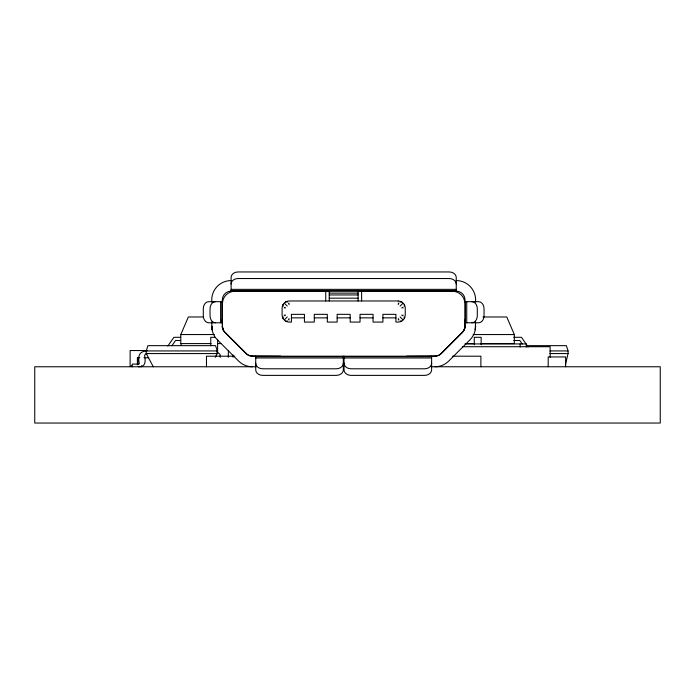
<?xml version="1.0" encoding="UTF-8"?>
<svg xmlns="http://www.w3.org/2000/svg" width="695" height="695" viewBox="0 0 695 695"><rect width="100%" height="100%" fill="white"/><g stroke="black" fill="none" stroke-linecap="round" stroke-linejoin="round"><path stroke-width="1.04" d="M565.409 364.727L568.058 353.573L568.058 350.932L566.373 345.65L526.289 345.65M153.282 366.76L146.245 353.573L146.245 350.932L147.922 345.65L215.563 345.65L217.24 350.932L217.24 353.573L215.233 357.334M283.056 304.488L282.735 305.409L283.421 306.095M404.299 318.562L404.612 317.65L403.925 316.963M181.464 345.563L180.813 343.582L180.813 334.547L188.336 316.981L203.505 316.981M289.146 318.562L288.495 319.5L289.146 320.021M398.2 304.488L398.852 303.55L398.2 303.037M167.816 346.075L173.915 337.31L180.596 337.31M171.908 345.736L175.566 340.481L180.552 340.481M284.168 308.007L284.689 307.364L285.628 308.007M403.178 315.043L402.657 315.695L401.719 315.043M283.421 316.963L282.735 317.65L283.056 318.562M284.55 319.639L287.243 316.955M287.226 320.769L286.54 321.455L285.628 321.142M400.12 302.282L400.807 301.595L401.719 301.917M400.112 306.104L402.796 303.411M403.925 306.095L404.612 305.409L404.299 304.488M289.146 303.037L288.495 303.55L289.146 304.488M398.2 320.021L398.852 319.5L398.2 318.562M285.628 315.043L284.689 315.695L284.168 315.043M401.719 308.007L402.657 307.364L403.178 308.007M285.628 301.917L286.54 301.595L287.226 302.282M401.719 321.142L400.807 321.455L400.12 320.769M147.201 353.625L145.316 354.259L144.595 355.327C145.742 361.774 145.602 367.073 138.435 366.76M146.958 350.966C139.165 351.27 137.706 355.849 139.313 363.598L138.87 364.058A1.529 1.529 0 0 1 138.548 364.111L132.276 364.119L132.276 366.76M231.096 289.355L456.25 289.355M231.096 290.675L456.25 290.675M222.304 302.021L222.304 299.919A8.792 8.792 0 0 1 231.096 291.127L233.233 291.127M239.011 291.127L281.232 291.127M406.123 291.127L448.336 291.127M454.113 291.127L456.25 291.127A8.792 8.792 0 0 1 465.042 299.919L465.042 302.021M329.248 291.301L234.788 291.301A12.31 12.31 0 0 0 222.478 303.611L222.478 326.103A8.792 8.792 0 0 0 225.058 332.323L246.186 353.451A8.792 8.792 0 0 0 252.407 356.031L280.702 356.205M358.099 291.301L452.558 291.301A12.31 12.31 0 0 1 464.868 303.611L464.868 326.103A8.792 8.792 0 0 1 462.297 332.323L441.16 353.451A8.792 8.792 0 0 1 434.948 356.031L406.644 356.205M329.248 293.125L358.099 293.125M329.248 294.949L358.099 294.949M329.248 298.164L358.099 298.164M222.304 301.682L208.717 301.682A7.037 5.412 -90 0 0 203.305 308.71L203.305 315.747A7.037 5.412 90 0 0 208.717 322.784L222.304 322.784M465.042 301.682L478.629 301.682A7.037 5.412 90 0 1 484.041 308.71L484.041 315.747A7.037 5.412 -90 0 1 478.629 322.784L465.042 322.784M482.955 316.981L506.785 316.981L514.317 334.547L514.317 343.582L480.749 343.582M291.431 317.858L304.445 317.858M314.296 317.858L327.319 317.858M337.162 317.858L350.184 317.858M360.036 317.858L373.05 317.858M382.902 317.858L395.915 317.858M180.813 334.547L214.329 334.547M473.165 334.547L514.317 334.547M214.677 337.31L210.759 337.31L210.759 345.736M513.805 337.31L521.432 337.31L528.139 346.953M513.805 340.481L519.782 340.481L522.223 343.982M180.813 343.582L211.08 343.582M217.578 343.582L220.828 343.582M465.58 343.582L474.251 343.582M464.946 343.929L526.367 343.929L526.367 347.04M462.601 346.709L550.136 346.709L550.136 357.265M147.453 350.541L130.13 350.541L130.13 366.378L132.302 366.378M146.245 350.932L217.24 350.932M549.945 350.932L568.058 350.932M146.245 353.573L217.24 353.573M549.945 353.573L568.058 353.573M234.78 356.205L206.476 356.205L206.476 366.76M251.651 356.205L435.704 356.205M452.567 356.205L480.879 356.205L480.879 366.76M255.725 356.657L343.321 356.657M344.025 356.657L431.621 356.657M139.834 357.734L137.393 357.734L137.393 364.753M143.935 357.734L148.73 357.734M255.725 357.977L343.321 357.977M344.025 357.977L431.621 357.977M344.207 363.242L343.321 363.242A7.037 5.499 0 0 1 336.284 368.793L262.762 368.793A7.037 5.499 0 0 1 255.725 363.294M256.281 366.76L34.75 366.76L34.75 423.046L660.25 423.046L660.25 366.76L431.117 366.76M216.797 351.835L219.941 354.189L220.228 357.334M400.112 316.946L402.796 319.639M284.55 303.411L287.243 306.104M565.643 366.76L565.643 356.943L548.199 356.943L548.199 366.76M520.121 343.929L520.121 347.04M481.149 344.685L481.149 337.31L474.285 337.31L474.285 344.685M475.597 302.021L475.597 299.919A19.347 19.347 0 0 0 456.25 280.572M475.597 321.907L475.25 329.821L475.597 326.181A19.347 19.347 0 0 1 469.933 339.864L448.701 361.096A19.347 19.347 0 0 1 435.018 366.76M466.745 301.682L466.745 322.784M465.476 301.682L465.476 322.784M465.042 319.266L464.981 327.241L464.251 329.821L465.042 326.181A8.792 8.792 0 0 1 462.47 332.401L441.238 353.633A8.792 8.792 0 0 1 435.018 356.205M456.25 291.127L456.25 277.453A7.037 5.499 0 0 0 449.213 271.954L238.133 271.954A7.037 5.499 0 0 0 231.096 277.453L231.096 291.127M431.621 356.205L431.621 369.879A7.037 5.499 0 0 1 424.584 375.378L351.062 375.378A7.037 5.499 0 0 1 344.025 369.879L344.025 356.205M361.617 291.301L361.617 300.978M358.099 300.978L358.099 291.127L329.248 291.127L329.248 300.978M343.321 356.205L343.321 369.879A7.037 5.499 0 0 1 336.284 375.378L262.762 375.378A7.037 5.499 0 0 1 255.725 369.879L255.725 356.205M325.729 291.301L325.729 300.978M233.103 355.154L233.103 357.265M228.342 350.975L228.342 357.299M222.304 319.266L222.365 327.241L223.095 329.821L222.304 326.181A8.792 8.792 0 0 0 224.876 332.401L246.117 353.633A8.792 8.792 0 0 0 252.328 356.205M221.87 301.682L221.87 322.784M220.602 301.682L220.602 322.784M217.613 339.412L217.613 353.095M211.749 302.021L211.749 299.919A19.347 19.347 0 0 1 231.096 280.572M211.749 321.907L212.097 329.821L211.749 326.181A19.347 19.347 0 0 0 217.413 339.864L238.646 361.096A19.347 19.347 0 0 0 252.328 366.76M141.406 365.761L141.406 366.76M137.836 357.734L137.836 364.753M131.329 365.787L131.329 366.639M471.888 322.784A7.037 5.412 -90 0 0 477.3 315.747L477.3 308.71A7.037 5.412 90 0 0 471.888 301.682M215.459 322.784A7.037 5.412 90 0 1 210.046 315.747L210.046 308.71A7.037 5.412 -90 0 1 215.459 301.682M431.621 363.294A7.037 5.499 0 0 1 424.584 368.793L351.062 368.793A7.037 5.499 0 0 1 344.025 363.294M231.096 284.038A7.037 5.499 0 0 1 238.133 278.53L449.213 278.53A7.037 5.499 0 0 1 456.25 284.038M398.2 300.978L289.146 300.978A7.037 7.037 0 0 0 282.109 308.007L282.109 315.043A7.037 7.037 0 0 0 289.146 322.08L291.431 322.08L291.431 314.34L304.445 314.34L304.445 322.08L314.296 322.08L314.296 314.34L327.319 314.34L327.319 322.08L337.162 322.08L337.162 314.34L350.184 314.34L350.184 322.08L360.036 322.08L360.036 314.34L373.05 314.34L373.05 322.08L382.902 322.08L382.902 314.34L395.915 314.34L395.915 322.08L398.2 322.08A7.037 7.037 0 0 0 405.237 315.043L405.237 308.007A7.037 7.037 0 0 0 398.2 300.978"/></g></svg>
